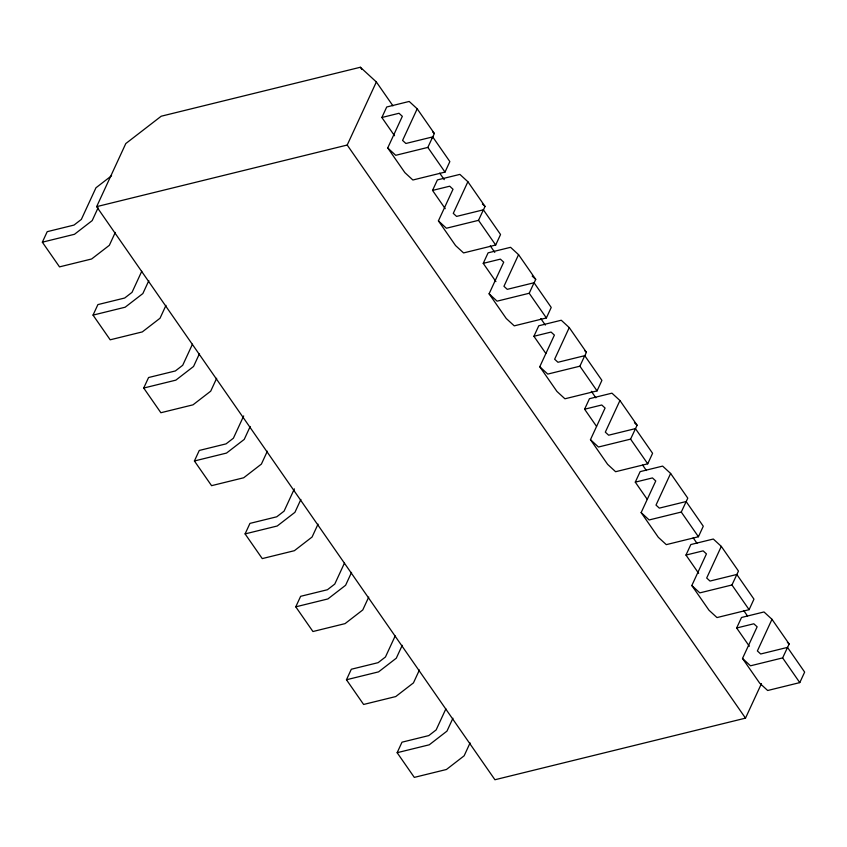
<?xml version="1.0" encoding="UTF-8"?>
<svg xmlns="http://www.w3.org/2000/svg" width="847" height="847" viewBox="0 0 847 847"><rect width="100%" height="100%" fill="white"/><g stroke="black" fill="none" stroke-linecap="round" stroke-linejoin="round"><path stroke-width="1.27" d="M115.298 232.417L109.348 245.312L91.635 258.981L59.512 266.879L42.35 242.189L47.21 231.676L74.007 225.08L81.344 219.415L95.955 187.79L111.582 175.731M761.453 683.624L745.498 718.14L494.934 779.748L96.643 206.647L125.79 143.566L161.205 116.219L360.367 67.252L376.354 81.958L392.955 105.843M98.136 207.727L92.185 220.612L74.472 234.291L42.35 242.189M165.98 305.354L160.03 318.239L142.317 331.908L110.195 339.806L93.032 315.116L97.892 304.602L124.689 298.017L132.026 292.353L141.767 271.262M148.818 280.653L142.868 293.549L125.155 307.217L93.032 315.116M216.663 378.281L210.712 391.166L193 404.834L160.877 412.733L143.715 388.042L148.574 377.529L175.382 370.944L182.708 365.279L192.46 344.189M199.5 353.591L193.55 366.476L175.848 380.144L143.715 388.042M267.356 451.207L261.395 464.092L243.692 477.772L211.57 485.67L194.408 460.98L199.267 450.456L226.064 443.87L233.401 438.206L243.682 415.951M96.643 206.647L347.206 145.038L376.354 81.958M394.543 135.742L381.859 117.5L386.719 106.987L409.207 101.449L417.2 108.808L434.363 133.498L432.192 138.188M250.193 426.517L244.232 439.402L226.53 453.071L194.408 460.98M417.2 108.808L402.579 140.433L405.893 143.482L432.701 136.896L449.852 161.586L445.003 172.1L412.87 179.998L404.887 172.64L387.725 147.95L402.336 116.325L399.022 113.276L381.859 117.5M318.038 524.145L312.077 537.03L294.375 550.698L262.252 558.597L245.09 533.906L249.95 523.393L276.747 516.797L284.084 511.133L294.364 488.878M387.725 147.95L395.718 155.308L427.841 147.41L432.701 136.896M445.226 208.68L432.542 190.427L437.401 179.913L459.889 174.387L467.883 181.734L485.045 206.424L483.415 209.94M300.876 499.444L294.925 512.329L277.213 526.008L245.09 533.906M467.883 181.734L453.272 213.359L456.575 216.409L483.383 209.823L500.545 234.513L495.686 245.027L463.563 252.925L455.57 245.566L438.407 220.876L453.018 189.252L449.715 186.202L432.542 190.427M368.72 597.071L362.77 609.956L345.057 623.625L312.935 631.523L295.772 606.833L300.632 596.32L327.429 589.734L334.766 584.07L344.507 562.98M438.407 220.876L446.401 228.235L478.523 220.336L483.383 209.823M495.918 281.606L483.235 263.353L488.094 252.84L510.572 247.313L518.565 254.661L535.728 279.362L534.108 282.877M351.558 572.381L345.608 585.266L327.895 598.935L295.772 606.833M518.565 254.661L503.954 286.297L507.268 289.335L534.065 282.75L551.228 307.44L546.368 317.953L514.245 325.851L506.252 318.504L489.09 293.803L503.711 262.178L500.397 259.129L483.235 263.353M419.403 669.998L413.452 682.883L395.74 696.562L363.617 704.46L346.455 679.76L351.314 669.246L378.122 662.661L385.449 656.997L395.2 635.906M489.09 293.803L497.083 301.161L529.206 293.263L534.065 282.75M545.849 353.464L533.917 336.28L538.777 325.767L561.265 320.24L569.248 327.598L586.41 352.288L584.79 355.804M402.24 645.308L396.29 658.193L378.588 671.862L346.455 679.76M569.248 327.598L554.637 359.223L557.951 362.272L584.748 355.676L601.91 380.377L597.05 390.891L564.928 398.789L556.934 391.43L539.772 366.74L554.393 335.105L551.079 332.066L533.917 336.28M470.085 742.925L464.135 755.81L446.433 769.489L414.299 777.387L397.148 752.697L401.997 742.184L428.804 735.588L436.141 729.923L445.882 708.844M539.772 366.74L547.765 374.088L579.888 366.19L584.748 355.676M584.599 409.217L589.459 398.704L611.947 393.167L619.94 400.525L637.103 425.215L630.581 439.127L598.448 447.025L590.465 439.667L605.076 408.042L601.762 404.993L584.599 409.217L596.542 426.39M452.933 718.235L446.972 731.12L429.27 744.799L397.148 752.697M619.94 400.525L605.319 432.15L608.633 435.199L635.43 428.614L652.592 453.304L647.733 463.817L615.61 471.715L607.627 464.357L590.465 439.667M635.282 482.144L640.141 471.631L662.629 466.104L670.623 473.452L687.785 498.142L681.263 512.054L649.141 519.952L641.147 512.594L655.758 480.969L652.455 477.92L635.282 482.144L647.224 499.317M670.623 473.452L656.012 505.087L659.315 508.126L686.123 501.54L703.285 526.231L698.426 536.744L666.303 544.642L658.31 537.294L641.147 512.594M685.975 555.071L690.824 544.557L713.312 539.031L721.305 546.389L738.468 571.079L731.946 584.981L699.823 592.879L691.83 585.531L706.44 553.896L703.137 550.857L685.975 555.071L698.659 573.324M721.305 546.389L706.694 578.014L709.998 581.063L736.805 574.467L753.968 599.157L749.108 609.671L716.986 617.569L708.992 610.221L691.83 585.531M736.657 627.998L741.517 617.484L764.005 611.958L771.988 619.316L789.15 644.006L782.628 657.907L750.506 665.806L742.512 658.458L757.133 626.822L753.819 623.784L736.657 627.998L749.341 646.25M771.988 619.316L757.377 650.941L760.691 653.99L787.488 647.394L804.65 672.095L799.79 682.608L767.668 690.506L759.674 683.148L742.512 658.458M432.584 131.867L434.363 133.498M482.377 203.979L485.045 206.424M532.181 276.09L535.728 279.362M584.642 350.658L586.41 352.288M634.435 422.769L637.103 425.215M787.382 642.375L789.15 644.006M427.841 147.41L445.003 172.1M478.523 220.336L495.686 245.027M529.206 293.263L546.368 317.953M579.888 366.19L597.05 390.891M630.581 439.127L647.733 463.817M681.263 512.054L698.426 536.744M731.946 584.981L749.108 609.671M782.628 657.907L799.79 682.608M439.72 173.137L444.241 179.649M490.265 245.863L494.786 252.374M540.799 318.578L545.33 325.089M591.344 391.303L595.865 397.815M642.64 465.109L646.409 470.54M693.185 537.834L696.954 543.266M743.719 610.56L747.488 615.981M360.367 67.252L361.881 69.422M347.206 145.038L745.498 718.14"/></g></svg>
